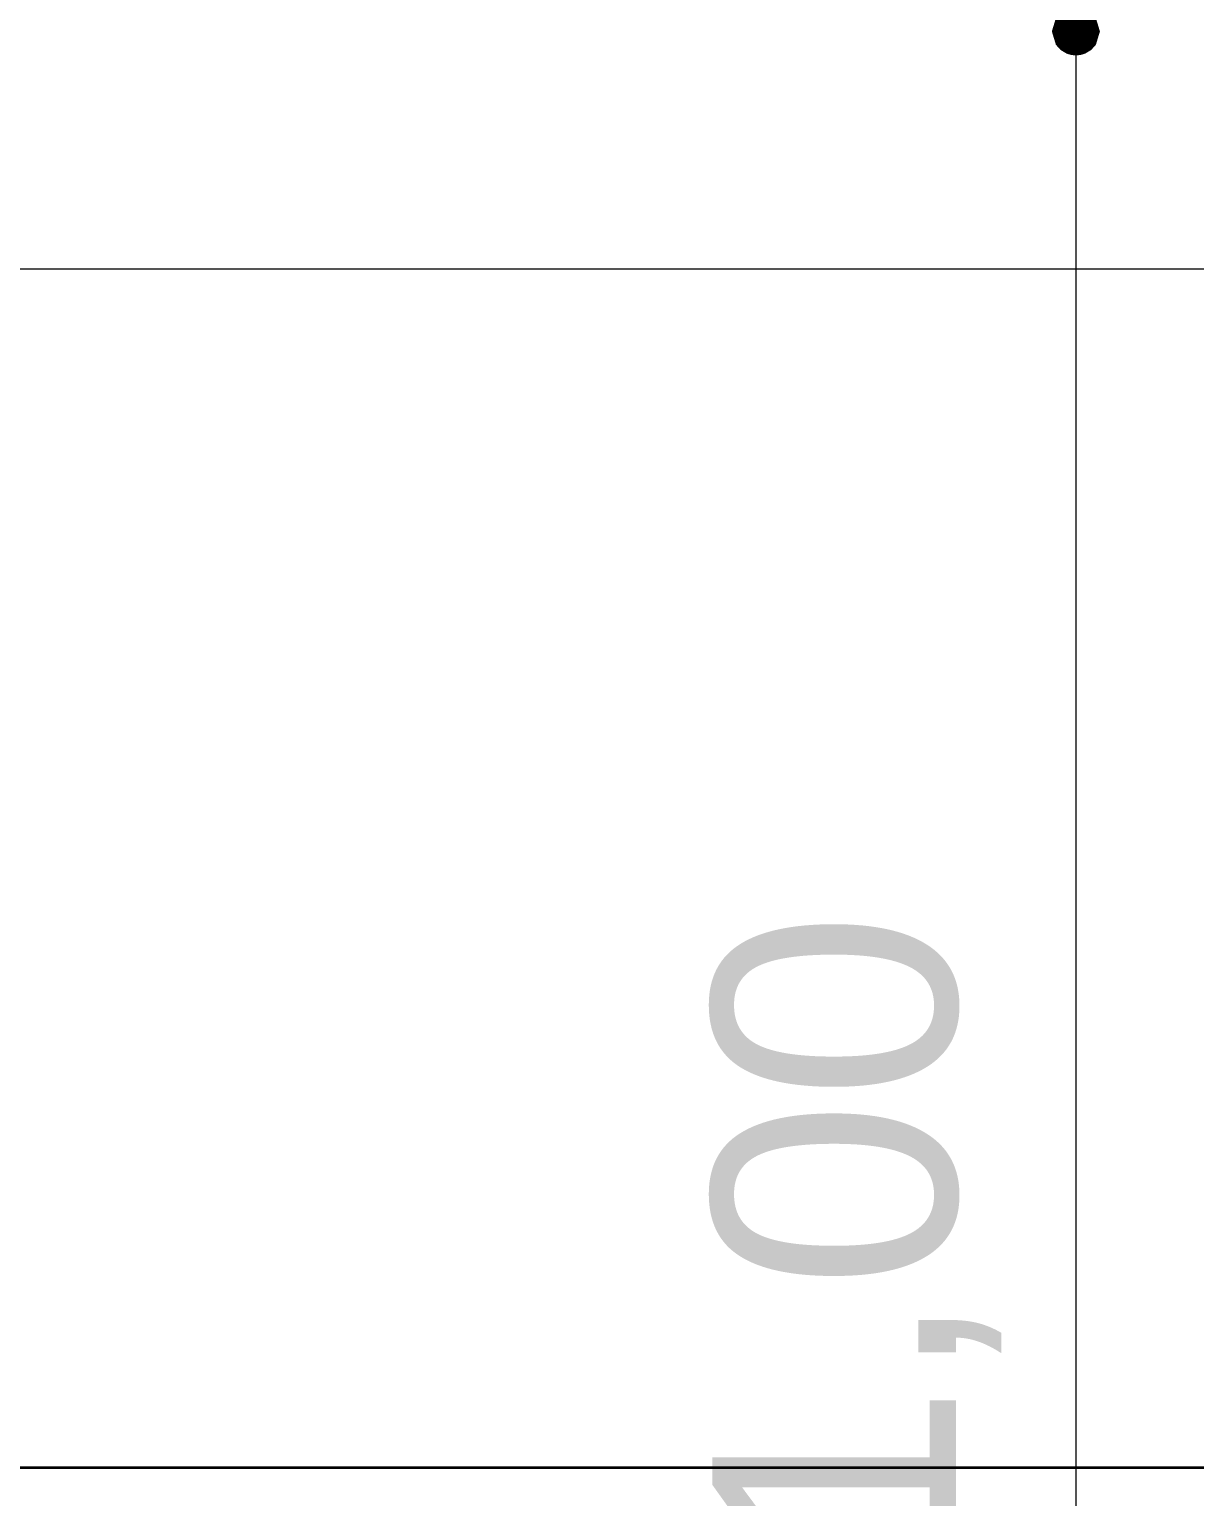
# Model space of a CAD drawing. Header units: metres. Extents: x 1838950 to 1842843, y 5171318 to 5174224.
# Drawn here: x 1841202.611 to 1841203.092, y 5171402.988 to 5171403.593 of the extents above; entities that cross this region are included whole.
import ezdxf

# ---------------------------------------------------------------- set-up
doc = ezdxf.new("R2010")
doc.units = ezdxf.units.M
doc.header["$LTSCALE"] = 0.0254
doc.header["$PDMODE"] = 1
doc.header["$PDSIZE"] = -2
doc.layers.get('0').update_dxf_attribs({"lineweight": 18})
doc.layers.get('DEFPOINTS').update_dxf_attribs({"lineweight": 18})
doc.layers.add('00 CHAZAL CONSTRUCTION', color=1, linetype='Continuous', lineweight=5, true_color=0xff0000)
doc.layers.add('00 CHAZAL Coupe A.5', color=7, linetype='Continuous', lineweight=18)
doc.layers.add('00 CHAZAL INVISIBLE ARCHI', color=7, linetype='Continuous', lineweight=5)
doc.styles.add('Arial', font='arial.ttf')
doc.dimstyles.new('IS', dxfattribs={"dimtxt": 302.065972, "dimasz": 9.92187e-05, "dimexe": 2e-07, "dimexo": 1e-06, "dimgap": 3e-07, "dimtad": 1, "dimzin": 3, "dimtxsty": 'Arial', "dimblk": 'DOT', "dimblk1": 'DOT', "dimblk2": 'DOT', "dimcen": 0, "dimdle": 1e-06, "dimazin": 0, "dimtfac": 1, "dimtix": 1, "dimtmove": 0, "dimatfit": 0, "dimldrblk": 'DOT', "dimfxl": 1e-06, "dimfxlon": 1, "dimfrac": 2, "dimtolj": 1, "dimtzin": 3, "dimarcsym": 0})

# ---------------------------------------------------------------- blocks, each defined once
blk = doc.blocks.new('Groupe-1988-1')
at = {"layer": '00 CHAZAL CONSTRUCTION', "flags": 128}
blk.add_lwpolyline([(1841195.29659, 5171405.79461), (1841195.29659, 5171403.49461), (1841256.88205, 5171403.49461), (1841256.88204, 5171406.07256)], dxfattribs=at)
blk = doc.blocks.new('Groupe-1989-1')
at = {"layer": '00 CHAZAL CONSTRUCTION', "color": 7}
blk.add_blockref('Groupe-1988-1', (0, 0), dxfattribs=at)
blk = doc.blocks.new('_DOT')
at = {"color": 0, "linetype": 'ByBlock', "lineweight": -2}
blk.add_line((-0.5, 0), (-1, 0), dxfattribs=at)
at = {"color": 0, "linetype": 'ByBlock', "const_width": 0.5}
blk.add_lwpolyline([(-0.25, 0, 1), (0.25, 0, 1)], format="xyb", close=True, dxfattribs=at)
blk = doc.blocks.new('*D487')
at = {"layer": '00 CHAZAL Coupe A.5', "color": 0, "linetype": 'Continuous', "lineweight": -2, "transparency": 16777216}
for p, q in [((1841203.0427, 5171404.74016), (1841203.04294, 5171404.74016)), ((1841203.0429, 5171404.72032), (1841203.0429, 5171403.61248)), ((1841203.0427, 5171403.59263), (1841203.04294, 5171403.59263))]:
    blk.add_line(p, q, dxfattribs=at)
at = {"layer": 'DEFPOINTS', "color": 0, "transparency": 16777216}
for p in [(1841202.4569, 5171404.74016), (1841202.51573, 5171403.59263), (1841203.0429, 5171403.59263)]:
    blk.add_point(p, dxfattribs=at)
at = {"layer": '00 CHAZAL Coupe A.5', "color": 0, "lineweight": -2, "transparency": 16777216, "xscale": 0.01984375, "yscale": 0.01984375, "zscale": 0.01984375}
for p, rotation in [((1841203.0429, 5171404.74016), 90), ((1841203.0429, 5171403.59263), 270)]:
    blk.add_blockref('_DOT', p, dxfattribs=dict(at, rotation=rotation))
at = {"layer": '00 CHAZAL Coupe A.5', "color": 0, "lineweight": 5, "transparency": 16777216, "insert": (1841202.95254, 5171404.1664), "char_height": 0.100506, "attachment_point": 5, "rotation": 90, "style": 'Arial'}
blk.add_mtext('\\A1;1,15', dxfattribs=at)
blk = doc.blocks.new('*D488')
at = {"layer": '00 CHAZAL Coupe A.5', "color": 0, "linetype": 'Continuous', "lineweight": -2, "transparency": 16777216}
for p, q in [((1841203.0427, 5171403.59263), (1841203.04294, 5171403.59263)), ((1841203.0429, 5171403.57279), (1841203.0429, 5171402.61329)), ((1841203.0431, 5171402.59345), (1841203.04286, 5171402.59345))]:
    blk.add_line(p, q, dxfattribs=at)
at = {"layer": 'DEFPOINTS', "color": 0, "transparency": 16777216}
for p in [(1841202.51573, 5171403.59263), (1841203.0429, 5171402.59345), (1841203.0729, 5171402.59345)]:
    blk.add_point(p, dxfattribs=at)
at = {"layer": '00 CHAZAL Coupe A.5', "color": 0, "lineweight": -2, "transparency": 16777216, "xscale": 0.01984375, "yscale": 0.01984375, "zscale": 0.01984375}
for p, rotation in [((1841203.0429, 5171403.59263), 90), ((1841203.0429, 5171402.59345), 270)]:
    blk.add_blockref('_DOT', p, dxfattribs=dict(at, rotation=rotation))
at = {"layer": '00 CHAZAL Coupe A.5', "color": 0, "lineweight": 5, "transparency": 16777216, "insert": (1841202.95254, 5171403.09304), "char_height": 0.100506, "attachment_point": 5, "rotation": 90, "style": 'Arial'}
blk.add_mtext('\\A1;1,00', dxfattribs=at)
blk = doc.blocks.new('Groupe-2079-1')
at = {"layer": '00 CHAZAL Coupe A.5', "color": 1, "linetype": 'Continuous', "lineweight": 35, "true_color": 0xff0000, "transparency": 33554687, "flags": 128}
blk.add_lwpolyline([(1841194.98729, 5171405.30003), (1841194.98729, 5171403.00003), (1841225.78001, 5171403.00002)], dxfattribs=at)
blk = doc.blocks.new('Groupe-2016-1')
at = {"layer": '00 CHAZAL Coupe A.5', "color": 7, "linetype": 'Continuous', "lineweight": 5}
for base, p1, p2, picture, middle in [((1841203.0429, 5171403.59263), (1841202.4569, 5171404.74016), (1841202.51573, 5171403.59263), '*D487', (1841202.95254, 5171404.1664)), ((1841203.0429, 5171402.59345), (1841202.51573, 5171403.59263), (1841203.0729, 5171402.59345), '*D488', (1841202.95254, 5171403.09304))]:
    dim = blk.add_linear_dim(base=base, p1=p1, p2=p2, angle=90, dimstyle='IS', override={"dimtxt": 0.100506, "dimasz": 0.019844, "dimexe": 4e-05, "dimgap": 0.03, "dimpost": '<>', "dimtxsty": 'Arial', "dimdle": 0.0002, "dimtmove": 2, "dimfxl": 0.0002}, dxfattribs=at)
    dim.commit()
    dim.dimension.update_dxf_attribs({"geometry": picture, "text_midpoint": middle})

msp = doc.modelspace()

# ---------------------------------------------------------------- block references
at = {"layer": '00 CHAZAL CONSTRUCTION', "color": 7}
for name in ['Groupe-1989-1', 'Groupe-2079-1']:
    msp.add_blockref(name, (0, 0), dxfattribs=at)
at = {"layer": '00 CHAZAL INVISIBLE ARCHI', "color": 7, "transparency": 33554687}
msp.add_blockref('Groupe-2016-1', (0, 0), dxfattribs=at)

doc.saveas('drawing.dxf')
